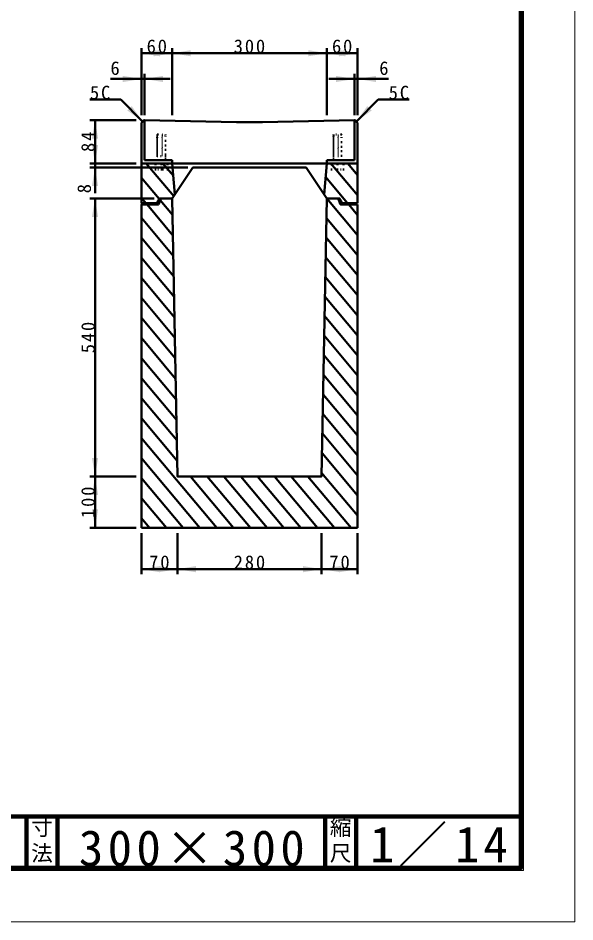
# Model space of a CAD drawing. Units: millimetres, scale not verified. Extents: x -2102 to 2102, y -1485 to 1485.
# Drawn here: x 1021 to 2102, y -1485 to 270 of the extents above; entities that cross this region are included whole.
import ezdxf
from ezdxf.enums import TextEntityAlignment as Align

# ---------------------------------------------------------------- set-up
doc = ezdxf.new("R2010")
doc.units = ezdxf.units.MM
doc.header["$LTSCALE"] = 5
doc.linetypes.add('DOTTED', pattern=[1.75, 0.25, -1.5])
doc.layers.add('0-0_V-nasSTD', color=7, linetype='Continuous', lineweight=35)
doc.layers.add('0-1_0', color=7, linetype='Continuous', lineweight=50)
doc.styles.add('ＭＳ ゴシック', font='')
doc.styles.get('ＭＳ ゴシック').set_extended_font_data('MS Gothic')

msp = doc.modelspace()

# ---------------------------------------------------------------- linework, layer by layer
at = {"layer": '0-0_V-nasSTD', "linetype": 'DOTTED', "lineweight": 50}
for p, q in [((1292.469, 44.045), (1291.469, 43.045)), ((1291.469, -5.955), (1291.469, 43.045)), ((1291.469, 42.324), (1307.469, 41.765)), ((1291.469, 40.324), (1307.469, 39.765)), ((1291.469, 38.324), (1307.469, 37.765)), ((1291.469, 36.324), (1307.469, 35.765)), ((1292.469, 44.045), (1306.469, 44.045)), ((1306.469, 44.045), (1307.469, 43.045)), ((1307.469, -11.955), (1307.469, 43.045)), ((1634.469, 44.045), (1633.469, 43.045)), ((1633.469, -11.955), (1633.469, 43.045)), ((1633.469, 42.324), (1649.469, 41.765)), ((1633.469, 40.324), (1649.469, 39.765)), ((1633.469, 38.324), (1649.469, 37.765)), ((1633.469, 36.324), (1649.469, 35.765)), ((1648.469, 44.045), (1634.469, 44.045)), ((1648.469, 44.045), (1649.469, 43.045)), ((1649.469, -5.955), (1649.469, 43.045)), ((1291.469, 34.324), (1307.469, 33.765)), ((1291.469, 32.324), (1307.469, 31.765)), ((1291.469, 30.324), (1307.469, 29.765)), ((1291.469, 28.324), (1307.469, 27.765)), ((1291.469, 26.324), (1307.469, 25.765)), ((1291.469, 24.324), (1307.469, 23.765)), ((1291.469, 22.324), (1307.469, 21.765)), ((1291.469, 20.324), (1307.469, 19.765)), ((1291.469, 18.324), (1307.469, 17.765)), ((1633.469, 34.324), (1649.469, 33.765)), ((1633.469, 32.324), (1649.469, 31.765)), ((1633.469, 30.324), (1649.469, 29.765)), ((1633.469, 28.324), (1649.469, 27.765)), ((1633.469, 26.324), (1649.469, 25.765)), ((1633.469, 24.324), (1649.469, 23.765)), ((1633.469, 22.324), (1649.469, 21.765)), ((1633.469, 20.324), (1649.469, 19.765)), ((1633.469, 18.324), (1649.469, 17.765)), ((1291.469, 16.324), (1307.469, 15.765)), ((1291.469, 14.324), (1307.469, 13.765)), ((1291.469, 12.324), (1307.469, 11.765)), ((1291.469, 10.324), (1307.469, 9.765)), ((1291.469, 8.324), (1307.469, 7.765)), ((1291.469, 6.324), (1307.469, 5.765)), ((1291.469, 4.324), (1307.469, 3.765)), ((1291.469, 2.324), (1299.469, 2.045)), ((1307.469, 2.045), (1291.469, 2.045)), ((1633.469, 16.324), (1649.469, 15.765)), ((1633.469, 14.324), (1649.469, 13.765)), ((1633.469, 12.324), (1649.469, 11.765)), ((1633.469, 10.324), (1649.469, 9.765)), ((1633.469, 8.324), (1649.469, 7.765)), ((1633.469, 6.324), (1649.469, 5.765)), ((1633.469, 4.324), (1649.469, 3.765)), ((1633.469, 2.324), (1641.469, 2.045)), ((1633.469, 2.045), (1649.469, 2.045)), ((1291.469, -5.955), (1291.469, -11.955)), ((1299.469, -23.955), (1299.469, -11.955)), ((1307.469, -5.955), (1307.469, -11.955)), ((1310.969, -23.955), (1310.969, -11.955)), ((1629.969, -23.955), (1629.969, -11.955)), ((1633.469, -5.955), (1633.469, -11.955)), ((1641.469, -23.955), (1641.469, -11.955)), ((1649.469, -5.955), (1649.469, -11.955)), ((1310.969, -23.955), (1287.969, -23.955)), ((1629.969, -23.955), (1652.969, -23.955))]:
    msp.add_line(p, q, dxfattribs=at)
at = {"layer": '0-0_V-nasSTD', "lineweight": 100}
for p, q in [((1037.5, -1280), (1037.5, -1380)), ((1097.5, -1280), (1097.5, -1380)), ((1617.5, -1280), (1617.5, -1380)), ((1677.5, -1280), (1677.5, -1380))]:
    msp.add_line(p, q, dxfattribs=at)
at = {"layer": '0-0_V-nasSTD', "lineweight": 18}
for points in [[(-2102.5, -1485), (-2102.5, 1485), (2102.5, 1485), (2102.5, -1485)], [(-2002.5, -1385), (-2002.5, 1385), (2002.5, 1385), (2002.5, -1385)]]:
    msp.add_lwpolyline(points, close=True, dxfattribs=at)
at = {"layer": '0-0_V-nasSTD', "lineweight": 100}
msp.add_lwpolyline([(-1997.5, 1380), (-1997.5, -1380), (1997.5, -1380), (1997.5, 1380)], close=True, dxfattribs=at)
at = {"layer": '0-0_V-nasSTD', "linetype": 'DOTTED', "lineweight": 50}
for points in [[(1287.969, -23.955), (1287.969, -11.955), (1310.969, -11.955)], [(1652.969, -23.955), (1652.969, -11.955), (1629.969, -11.955)]]:
    msp.add_lwpolyline(points, dxfattribs=at)
at = {"layer": '0-0_V-nasSTD'}
for points in [[(1260.469, 202.045), (1296.469, 196.045), (1296.469, 208.045)], [(1284.469, 196.045), (1284.469, 208.045), (1320.469, 202.045)], [(1320.469, 202.045), (1356.469, 196.045), (1356.469, 208.045)], [(1584.469, 196.045), (1584.469, 208.045), (1620.469, 202.045)], [(1620.469, 202.045), (1656.469, 196.045), (1656.469, 208.045)], [(1644.469, 196.045), (1644.469, 208.045), (1680.469, 202.045)], [(1224.469, 146.045), (1224.469, 158.045), (1260.469, 152.045)], [(1266.469, 152.045), (1302.469, 146.045), (1302.469, 158.045)], [(1638.469, 146.045), (1638.469, 158.045), (1674.469, 152.045)], [(1680.469, 152.045), (1716.469, 146.045), (1716.469, 158.045)], [(1233.271, 90.758), (1241.756, 99.243), (1262.969, 69.545)], [(1677.969, 69.545), (1699.183, 99.243), (1707.668, 90.758)], [(1164.469, 36.045), (1170.469, 72.045), (1176.469, 36.045)], [(1164.469, 24.045), (1170.469, -11.955), (1176.469, 24.045)], [(1164.469, -55.955), (1170.469, -19.955), (1176.469, -55.955)], [(1164.469, -115.955), (1170.469, -79.955), (1176.469, -115.955)], [(1164.469, -583.955), (1170.469, -619.955), (1176.469, -583.955)], [(1164.469, -655.955), (1170.469, -619.955), (1176.469, -655.955)], [(1164.469, -683.955), (1170.469, -719.955), (1176.469, -683.955)], [(1260.469, -799.955), (1296.469, -805.955), (1296.469, -793.955)], [(1294.469, -805.955), (1294.469, -793.955), (1330.469, -799.955)], [(1330.469, -799.955), (1366.469, -805.955), (1366.469, -793.955)], [(1574.469, -805.955), (1574.469, -793.955), (1610.469, -799.955)], [(1610.469, -799.955), (1646.469, -805.955), (1646.469, -793.955)], [(1644.469, -805.955), (1644.469, -793.955), (1680.469, -799.955)]]:
    msp.add_solid(points, dxfattribs=at)
at = {"layer": '0-1_0'}
for p, q in [((1260.469, 82.045), (1260.469, 212.045)), ((1320.469, 82.045), (1320.469, 212.045)), ((1620.469, 82.045), (1620.469, 212.045)), ((1680.469, 82.045), (1680.469, 212.045)), ((1266.469, 82.045), (1266.469, 162.045)), ((1674.469, 82.045), (1674.469, 162.045)), ((1200.469, 152.045), (1260.469, 152.045)), ((1260.469, 152.045), (1266.469, 152.045)), ((1316.469, 152.045), (1266.469, 152.045)), ((1624.469, 152.045), (1674.469, 152.045)), ((1674.469, 152.045), (1680.469, 152.045)), ((1740.469, 152.045), (1680.469, 152.045)), ((1220.543, 111.971), (1160.543, 111.971)), ((1220.543, 111.971), (1262.969, 69.545)), ((1720.396, 111.971), (1677.969, 69.545)), ((1720.396, 111.971), (1780.396, 111.971)), ((1250.469, 72.045), (1160.469, 72.045)), ((1170.469, -11.955), (1170.469, 72.045)), ((1265.469, 72.045), (1260.469, 67.045)), ((1266.469, 72.045), (1265.469, 72.045)), ((1266.469, -5.955), (1266.469, 72.045)), ((1445.469, 68.045), (1266.469, 72.045)), ((1674.469, 72.045), (1495.469, 68.045)), ((1674.469, -5.955), (1674.469, 72.045)), ((1675.469, 72.045), (1674.469, 72.045)), ((1675.469, 72.045), (1680.469, 67.045)), ((1260.469, 67.045), (1260.469, -11.955)), ((1445.469, 68.045), (1495.469, 68.045)), ((1680.469, -11.955), (1680.469, 67.045)), ((1250.469, -11.955), (1160.469, -11.955)), ((1170.469, -19.955), (1170.469, -11.955)), ((1320.469, -5.955), (1266.469, -5.955)), ((1323.256, -75.775), (1269.705, -11.955)), ((1322.58, -36.076), (1302.34, -11.955)), ((1320.469, -11.955), (1325.728, -72.067)), ((1620.469, -11.955), (1320.469, -11.955)), ((1620.469, -11.955), (1615.21, -72.067)), ((1620.469, -5.955), (1674.469, -5.955)), ((1680.469, -73.662), (1628.692, -11.955)), ((1661.327, -11.955), (1680.469, -34.768)), ((1350.469, -19.955), (1160.469, -19.955)), ((1170.469, -69.955), (1170.469, -19.955)), ((1360.469, -19.955), (1320.469, -79.955)), ((1360.469, -19.955), (1580.469, -19.955)), ((1580.469, -19.955), (1620.469, -79.955)), ((1294.935, -80.917), (1260.469, -39.842)), ((1660.667, -88.955), (1618.164, -38.302)), ((1285.469, -79.955), (1160.469, -79.955)), ((1170.469, -619.955), (1170.469, -79.955)), ((1269.045, -88.955), (1260.469, -78.735)), ((1295.469, -79.955), (1320.469, -79.955)), ((1297.029, -83.412), (1321.064, -112.056)), ((1320.475, -80.255), (1320.175, -79.955)), ((1320.469, -79.955), (1330.469, -619.955)), ((1620.469, -79.955), (1610.469, -619.955)), ((1620.48, -79.955), (1620.428, -79.894)), ((1645.469, -79.955), (1620.469, -79.955)), ((1620.48, -79.955), (1680.469, -151.448)), ((1293.469, -91.955), (1260.469, -91.955)), ((1271.562, -91.955), (1321.8, -151.827)), ((1647.469, -91.955), (1680.469, -91.955)), ((1663.184, -91.955), (1680.469, -112.555)), ((1680.469, -91.955), (1680.469, -719.955)), ((1260.469, -117.628), (1322.537, -191.597)), ((1619.765, -117.996), (1680.469, -190.341)), ((1260.469, -156.521), (1323.273, -231.368)), ((1619.06, -156.049), (1680.469, -229.234)), ((1260.469, -195.415), (1324.01, -271.139)), ((1618.356, -194.103), (1680.469, -268.127)), ((1324.746, -310.91), (1260.469, -234.308)), ((1617.651, -232.156), (1680.469, -307.02)), ((1325.483, -350.681), (1260.469, -273.201)), ((1616.946, -270.209), (1680.469, -345.913)), ((1326.219, -390.452), (1260.469, -312.094)), ((1616.241, -308.262), (1680.469, -384.806)), ((1326.956, -430.222), (1260.469, -350.987)), ((1615.537, -346.316), (1680.469, -423.699)), ((1614.832, -384.369), (1680.469, -462.593)), ((1327.692, -469.993), (1260.469, -389.88)), ((1328.429, -509.764), (1260.469, -428.773)), ((1614.127, -422.422), (1680.469, -501.486)), ((1329.165, -549.535), (1260.469, -467.666)), ((1613.423, -460.476), (1680.469, -540.379)), ((1329.902, -589.306), (1260.469, -506.559)), ((1612.718, -498.529), (1680.469, -579.272)), ((1612.013, -536.582), (1680.469, -618.165)), ((1406.895, -719.955), (1260.469, -545.452)), ((1611.309, -574.635), (1680.469, -657.058)), ((1374.259, -719.955), (1260.469, -584.346)), ((1610.604, -612.689), (1680.469, -695.951)), ((1250.469, -619.955), (1160.469, -619.955)), ((1170.469, -719.955), (1170.469, -619.955)), ((1341.624, -719.955), (1260.469, -623.239)), ((1330.469, -619.955), (1610.469, -619.955)), ((1439.53, -719.955), (1355.62, -619.955)), ((1472.165, -719.955), (1388.255, -619.955)), ((1504.8, -719.955), (1420.89, -619.955)), ((1537.435, -719.955), (1453.525, -619.955)), ((1570.07, -719.955), (1486.16, -619.955)), ((1602.706, -719.955), (1518.796, -619.955)), ((1635.341, -719.955), (1551.431, -619.955)), ((1667.976, -719.955), (1584.066, -619.955)), ((1308.989, -719.955), (1260.469, -662.132)), ((1276.354, -719.955), (1260.469, -701.025)), ((1250.469, -719.955), (1160.469, -719.955)), ((1260.469, -719.955), (1680.469, -719.955)), ((1260.469, -729.955), (1260.469, -809.955)), ((1330.469, -729.955), (1330.469, -809.955)), ((1610.469, -729.955), (1610.469, -809.955)), ((1680.469, -729.955), (1680.469, -809.955)), ((1260.469, -799.955), (1330.469, -799.955))]:
    msp.add_line(p, q, dxfattribs=at)
at = {"layer": '0-1_0', "lineweight": 100}
msp.add_line((-1997.5, -1280), (1997.5, -1280), dxfattribs=at)
at = {"layer": '0-1_0'}
for points in [[(1680.469, 202.045), (1620.469, 202.045), (1320.469, 202.045), (1260.469, 202.045)], [(1320.469, -5.955), (1320.469, -11.955), (1260.469, -11.955)], [(1320.469, -11.955), (1260.469, -11.955), (1260.469, -88.955), (1290.469, -88.955), (1295.469, -79.955), (1320.469, -79.955), (1360.469, -19.955), (1325.728, -72.067)], [(1620.469, -5.955), (1620.469, -11.955), (1680.469, -11.955)], [(1680.469, -88.955), (1680.469, -11.955), (1620.469, -11.955)], [(1260.469, -88.955), (1290.469, -88.955), (1295.469, -79.955)], [(1680.469, -91.955), (1647.469, -91.955), (1642.469, -79.955), (1620.469, -79.955), (1610.469, -619.955), (1330.469, -619.955), (1320.469, -79.955), (1298.469, -79.955), (1293.469, -91.955), (1260.469, -91.955), (1260.469, -719.955)], [(1320.469, -79.955), (1298.469, -79.955), (1293.469, -91.955)], [(1615.21, -72.067), (1620.469, -79.955), (1645.469, -79.955), (1650.469, -88.955), (1680.469, -88.955)], [(1620.469, -79.955), (1642.469, -79.955), (1647.469, -91.955)], [(1680.469, -88.955), (1650.469, -88.955), (1645.469, -79.955)], [(1330.469, -799.955), (1610.469, -799.955), (1680.469, -799.955)]]:
    msp.add_lwpolyline(points, dxfattribs=at)

# ---------------------------------------------------------------- texts
at = {"layer": '0-0_V-nasSTD', "style": 'ＭＳ ゴシック'}
for s, height, p in [('6', 26.39, (1200.469, 152.045)), ('6', 26.39, (1722.469, 152.045)), ('寸', 30.79, (1046.482, -1326.001)), ('縮', 30.79, (1626.482, -1326.001)), ('法', 30.79, (1046.476, -1375.99)), ('尺', 30.79, (1626.476, -1375.99))]:
    msp.add_text(s, height=height, dxfattribs=at).set_placement(p, align=Align.BOTTOM_LEFT)
msp.add_text('8', height=26.39, rotation=90, dxfattribs=at).set_placement((1170.469, -69.955), align=Align.BOTTOM_LEFT)
at = {"layer": '0-0_V-nasSTD', "attachment_point": 7, "style": 'ＭＳ ゴシック'}
for s, insert, char_height in [('\\T1.2;60', (1270.669, 202.045), 26.39), ('\\T1.2;300', (1439.869, 202.045), 26.39), ('\\T1.2;60', (1630.669, 202.045), 26.39), ('\\T1.2;5C', (1160.543, 111.971), 26.39), ('\\T1.2;5C', (1740.796, 111.971), 26.39), ('\\T1.2;70', (1275.669, -799.955), 26.39), ('\\T1.2;280', (1439.869, -799.955), 26.39), ('\\T1.2;70', (1625.669, -799.955), 26.39), ('\\T1.16;1／14', (1704.533, -1377.418), 69.65), ('\\T1.18;300×300', (1139.081, -1377.492), 69.65)]:
    msp.add_mtext(s, dxfattribs=dict(at, insert=insert, char_height=char_height))
at = {"layer": '0-0_V-nasSTD', "char_height": 26.39, "attachment_point": 7, "rotation": 90, "style": 'ＭＳ ゴシック'}
for s, insert in [('\\T1.2;84', (1170.469, 10.245)), ('\\T1.2;540', (1170.469, -380.555)), ('\\T1.2;100', (1170.469, -700.555))]:
    msp.add_mtext(s, dxfattribs=dict(at, insert=insert))

doc.saveas('drawing.dxf')
